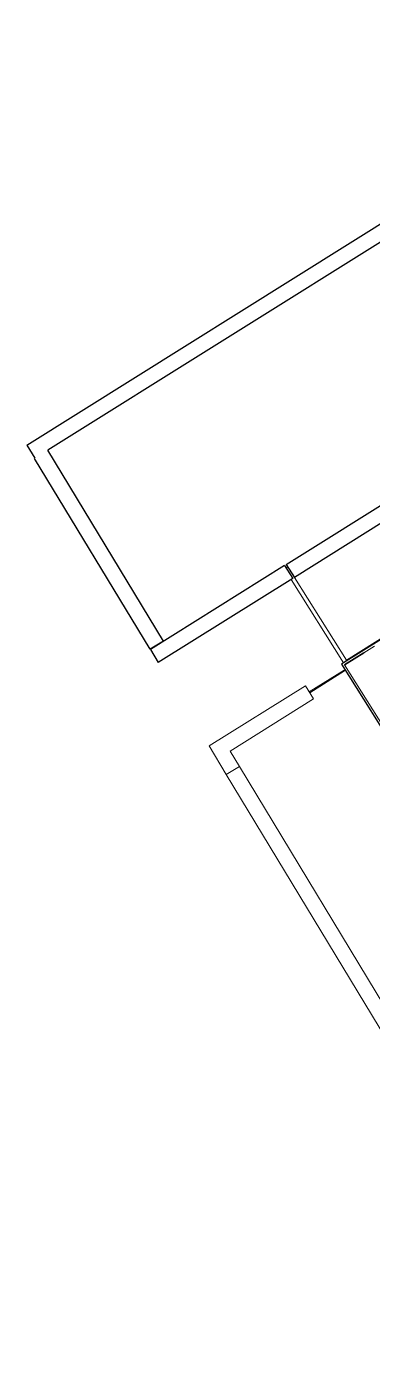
# Model space of a CAD drawing. Header units: millimetres. Extents: x -10201 to 227333, y -5874 to 72638.
# Drawn here: x 137235 to 143954, y 40195 to 66124 of the extents above; entities that cross this region are included whole.
import ezdxf

# ---------------------------------------------------------------- set-up
doc = ezdxf.new("R2010")
doc.units = ezdxf.units.MM
for name, color, linetype, lineweight in [('A-FLOR-____-OTLN', 9, 'Continuous', 9), ('A-FLOR-HRAL-OTLN', 9, 'Continuous', 9), ('A-WALL-____-MCUT', 9, 'Continuous', 25), ('A-WALL-____-OTLN', 9, 'Continuous', 9)]:
    doc.layers.add(name, color=color, linetype=linetype, lineweight=lineweight)

# ---------------------------------------------------------------- blocks, each defined once
blk = doc.blocks.new('185-01_OBJEKT D_Central_rvt-5-schema POHLEDU D_120_6200')
at = {"layer": 'A-FLOR-____-OTLN'}
for p, q in [((-41519, 55612), (-41549, 55594)), ((-41455, 55368), (-40439, 53746))]:
    blk.add_line(p, q, dxfattribs=at)
at = {"layer": 'A-WALL-____-MCUT'}
for p, q in [((-35795, 56655), (-40439, 53746)), ((-40043, 53941), (-40415, 53708)), ((-40415, 53708), (-40043, 53941)), ((-40439, 53746), (-40477, 53722)), ((-40477, 53722), (-39291, 51828))]:
    blk.add_line(p, q, dxfattribs=at)
at = {"layer": 'A-WALL-____-MCUT', "lineweight": 9}
for p, q in [((-39831, 54074), (-40043, 53941)), ((-40043, 53941), (-39831, 54074)), ((-40415, 53708), (-39253, 51852)), ((-39253, 51852), (-40415, 53708))]:
    blk.add_line(p, q, dxfattribs=at)
blk = doc.blocks.new('Railing - Railing-1833573-schema POHLEDU D_120_6200')
at = {"layer": 'A-FLOR-HRAL-OTLN'}
for p, q in [((-40424, 53607), (-41102, 53182)), ((-41092, 53165), (-40414, 53590)), ((-40424, 53607), (-40414, 53590)), ((-41092, 53165), (-41102, 53182))]:
    blk.add_line(p, q, dxfattribs=at)

msp = doc.modelspace()

# ---------------------------------------------------------------- linework, layer by layer
at = {"layer": 'A-FLOR-____-OTLN'}
for p, q in [((143451, 53800), (148027, 56667)), ((142442, 55410), (143451, 53800))]:
    msp.add_line(p, q, dxfattribs=at)
at = {"layer": 'A-WALL-____-MCUT'}
for p, q in [((137235, 57982), (150235, 66124)), ((150140, 65711), (137645, 57884)), ((142279, 55662), (146169, 58098)), ((137235, 57982), (137394, 57728)), ((139894, 54166), (137645, 57884)), ((146328, 57844), (142439, 55408)), ((137394, 57728), (137390, 57725)), ((139638, 54011), (137390, 57725)), ((142249, 55643), (139639, 54009)), ((142249, 55643), (142409, 55389)), ((142279, 55662), (142439, 55408)), ((142409, 55389), (139794, 53752)), ((139894, 54166), (139638, 54011)), ((139639, 54009), (139794, 53752))]:
    msp.add_line(p, q, dxfattribs=at)
at = {"layer": 'A-WALL-____-OTLN'}
for p, q in [((140781, 52129), (142653, 53301)), ((142812, 53047), (142653, 53301)), ((142812, 53047), (141190, 52031)), ((141115, 51574), (140781, 52129)), ((141190, 52031), (141372, 51728)), ((141115, 51574), (141372, 51728)), ((141115, 51574), (141372, 51728)), ((141372, 51728), (148242, 40354)), ((147987, 40195), (141115, 51574))]:
    msp.add_line(p, q, dxfattribs=at)

# ---------------------------------------------------------------- block references
at = {"color": 50, "lineweight": 5}
msp.add_blockref('185-01_OBJEKT D_Central_rvt-5-schema POHLEDU D_120_6200', (183830, 0), dxfattribs=at)
at = {"layer": 'A-FLOR-HRAL-OTLN'}
msp.add_blockref('Railing - Railing-1833573-schema POHLEDU D_120_6200', (183830, 0), dxfattribs=at)

doc.saveas('drawing.dxf')
